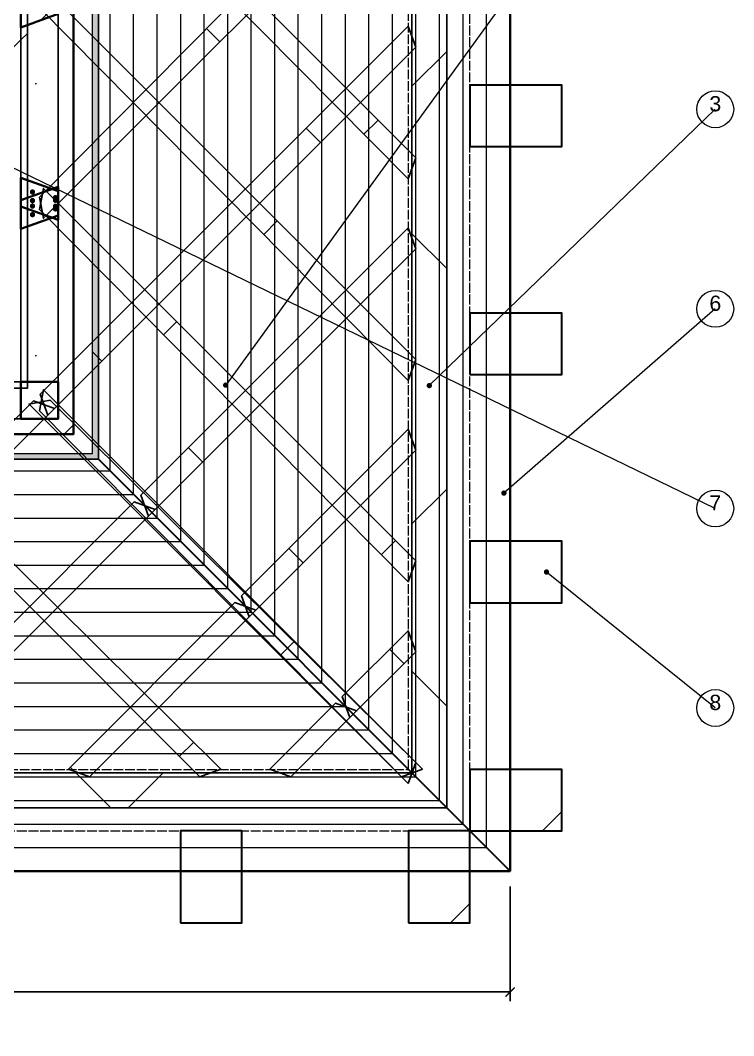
# Model space of a CAD drawing. Header units: millimetres. Extents: x 0 to 157867, y -2 to 14466.
# Drawn here: x 111957 to 116607, y -2 to 6613 of the extents above; entities that cross this region are included whole.
import ezdxf
from ezdxf.enums import TextEntityAlignment as Align

# ---------------------------------------------------------------- set-up
doc = ezdxf.new("R2010")
doc.units = ezdxf.units.MM
doc.linetypes.add('DASHED', pattern=[1.524, 1.27, -0.254])
for name, color, linetype, lineweight in [('ANNOTATION', 4, 'CONTINUOUS', 18), ('CLADDING', 7, 'Continuous', 9), ('DIMS', 3, 'CONTINUOUS', 18), ('HATCH-CAST', 7, 'CONTINUOUS', 9), ('HATCH-INSULATION', 7, 'Continuous', 9), ('HATCH-PRINTED', 7, 'CONTINUOUS', 9), ('HIDDEN-AXIS', 8, 'DASHED', 18), ('LINES', 7, 'CONTINUOUS', 25), ('OUTLINE-CUT', 7, 'CONTINUOUS', 50), ('OUTLINE-FINE', 7, 'CONTINUOUS', 25)]:
    doc.layers.add(name, color=color, linetype=linetype, lineweight=lineweight)
doc.styles.get("Standard").update_dxf_attribs({"font": 'arial.ttf'})
doc.dimstyles.new('PYR-1-50', dxfattribs={"dimscale": 50, "dimtxt": 1.8, "dimasz": 1.2, "dimexe": 1.2, "dimexo": 0.8, "dimgap": 0.6, "dimtad": 1, "dimdec": 0, "dimtxsty": 'Standard', "dimblk": 'ARCHTICK', "dimcen": 2.5, "dimclrd": 3, "dimclre": 3, "dimclrt": 7, "dimazin": 3, "dimtfac": 1, "dimtmove": 0, "dimatfit": 3})
pattern_1 = [(45, (0, 0), (-1425.35, 1425.35), [])]
pattern_2 = [(45, (0, 0), (-1425.35, 1425.35), []), (135, (0, 0), (-1425.35, -1425.35), [])]
pattern_3 = [(0, (0, 0), (442.9134, 885.827), [0, -885.827])]

# ---------------------------------------------------------------- blocks, each defined once
blk = doc.blocks.new('_ARCHTICK')
at = {"color": 0, "linetype": 'BYBLOCK', "const_width": 0.15}
blk.add_lwpolyline([(-0.5, -0.5), (0.5, 0.5)], dxfattribs=at)

msp = doc.modelspace()

# ---------------------------------------------------------------- hatches: boundary and pattern name
at = {"layer": 'ANNOTATION', "ltscale": 50}
h = msp.add_hatch(color=7, dxfattribs=at)
h.dxf.hatch_style = 1
edge = h.paths.add_edge_path()
edge.add_arc((113296.1, 4236.4), 17.5, 0, 360)
h = msp.add_hatch(color=7, dxfattribs=at)
h.dxf.hatch_style = 1
edge = h.paths.add_edge_path()
edge.add_arc((114623.1, 4233.1), 17.5, 0, 360)
h = msp.add_hatch(color=7, dxfattribs=at)
h.dxf.hatch_style = 1
edge = h.paths.add_edge_path()
edge.add_arc((115109.4, 3533.1), 17.5, 0, 360)
h = msp.add_hatch(color=7, dxfattribs=at)
h.dxf.hatch_style = 1
edge = h.paths.add_edge_path()
edge.add_arc((115386.9, 3018.8), 17.5, 0, 360)
at = {"layer": 'CLADDING', "ltscale": 50}
h = msp.add_hatch(color=7, dxfattribs=at)
h.dxf.hatch_style = 1
h.paths.add_polyline_path([(112466.1, 9712.3), (112466.1, 3753.9), (106507.7, 3753.9), (106507.7, 9712.3)])
h.paths.add_polyline_path([(112428.6, 9674.8), (106545.2, 9674.8), (106545.2, 3791.4), (112428.6, 3791.4)])
at = {"layer": 'HATCH-CAST', "ltscale": 50}
h = msp.add_hatch(dxfattribs=at)
h.set_pattern_fill('ANSI37', scale=25.19685)
h.set_pattern_definition(pattern_2)
h.paths.add_polyline_path([(114736.9, 11983.1), (114736.9, 1483.1), (104236.9, 1483.1), (104236.9, 11983.1)])
h.paths.add_polyline_path([(104464.4, 7724.6), (104464.4, 7054.1), (104439.4, 7029.1), (104464.4, 6960.6), (104464.4, 6505.6), (104439.4, 6437.1), (104464.4, 6412.1), (104464.4, 5741.6), (104439.4, 5716.6), (104464.4, 5648.1), (104464.4, 5193.1), (104439.4, 5124.6), (104464.4, 5099.6), (104464.4, 4429.1), (104439.4, 4404.1), (104464.4, 4335.6), (104464.4, 3880.6), (104439.4, 3812.1), (104464.4, 3787.1), (104464.4, 3116.6), (104439.4, 3091.6), (104464.4, 3023.1), (104464.4, 2568.1), (104439.4, 2499.6), (104464.4, 2474.6), (104464.4, 1804.1), (104439.4, 1779.1), (104439.5, 1778.7), (104395.9, 1735.6), (104464.4, 1710.6), (104489.4, 1642.1), (104532.5, 1685.7), (104532.9, 1685.6), (104557.9, 1710.6), (105228.4, 1710.6), (105253.4, 1685.6), (105321.9, 1710.6), (105776.9, 1710.6), (105845.4, 1685.6), (105870.4, 1710.6), (106540.9, 1710.6), (106565.9, 1685.6), (106634.4, 1710.6), (107089.4, 1710.6), (107157.9, 1685.6), (107182.9, 1710.6), (107853.4, 1710.6), (107878.4, 1685.6), (107946.9, 1710.6), (108401.9, 1710.6), (108470.4, 1685.6), (108495.4, 1710.6), (109165.9, 1710.6), (109190.9, 1685.6), (109259.4, 1710.6), (109714.4, 1710.6), (109782.9, 1685.6), (109807.9, 1710.6), (110478.4, 1710.6), (110503.4, 1685.6), (110571.9, 1710.6), (111026.9, 1710.6), (111095.4, 1685.6), (111120.4, 1710.6), (111790.9, 1710.6), (111815.9, 1685.6), (111884.4, 1710.6), (112339.4, 1710.6), (112407.9, 1685.6), (112432.9, 1710.6), (113103.4, 1710.6), (113128.4, 1685.6), (113196.9, 1710.6), (113651.9, 1710.6), (113720.4, 1685.6), (113745.4, 1710.6), (114415.9, 1710.6), (114440.9, 1685.6), (114441.2, 1685.7), (114484.4, 1642.1), (114509.4, 1710.6), (114577.9, 1735.6), (114534.3, 1778.7), (114534.4, 1779.1), (114509.4, 1804.1), (114509.4, 2474.6), (114534.4, 2499.6), (114509.4, 2568.1), (114509.4, 3023.1), (114534.4, 3091.6), (114509.4, 3116.6), (114509.4, 3787.1), (114534.4, 3812.1), (114509.4, 3880.6), (114509.4, 4335.6), (114534.4, 4404.1), (114509.4, 4429.1), (114509.4, 5099.6), (114534.4, 5124.6), (114509.4, 5193.1), (114509.4, 5648.1), (114534.4, 5716.6), (114509.4, 5741.6), (114509.4, 6412.1), (114534.4, 6437.1), (114509.4, 6505.6), (114509.4, 6960.6), (114534.4, 7029.1), (114509.4, 7054.1), (114509.4, 7724.6), (114534.4, 7749.6), (114509.4, 7818.1), (114509.4, 8273.1), (114534.4, 8341.6), (114509.4, 8366.6), (114509.4, 9037.1), (114534.4, 9062.1), (114509.4, 9130.6), (114509.4, 9585.6), (114534.4, 9654.1), (114509.4, 9679.1), (114509.4, 10349.6), (114534.4, 10374.6), (114509.4, 10443.1), (114509.4, 10898.1), (114534.4, 10966.6), (114509.4, 10991.6), (114509.4, 11662.1), (114534.4, 11687.1), (114534.3, 11687.5), (114577.9, 11730.6), (114509.4, 11755.6), (114484.4, 11824.1), (114441.2, 11780.5), (114440.9, 11780.6), (114415.9, 11755.6), (113745.4, 11755.6), (113720.4, 11780.6), (113651.9, 11755.6), (113196.9, 11755.6), (113128.4, 11780.6), (113103.4, 11755.6), (112432.9, 11755.6), (112407.9, 11780.6), (112339.4, 11755.6), (111884.4, 11755.6), (111815.9, 11780.6), (111790.9, 11755.6), (111120.4, 11755.6), (111095.4, 11780.6), (111026.9, 11755.6), (110571.9, 11755.6), (110503.4, 11780.6), (110478.4, 11755.6), (109807.9, 11755.6), (109782.9, 11780.6), (109714.4, 11755.6), (109259.4, 11755.6), (109190.9, 11780.6), (109165.9, 11755.6), (108495.4, 11755.6), (108470.4, 11780.6), (108401.9, 11755.6), (107946.9, 11755.6), (107878.4, 11780.6), (107853.4, 11755.6), (107182.9, 11755.6), (107157.9, 11780.6), (107089.4, 11755.6), (106634.4, 11755.6), (106565.9, 11780.6), (106540.9, 11755.6), (105870.4, 11755.6), (105845.4, 11780.6), (105776.9, 11755.6), (105321.9, 11755.6), (105253.4, 11780.6), (105228.4, 11755.6), (104557.9, 11755.6), (104532.9, 11780.6), (104532.5, 11780.5), (104489.4, 11824.1), (104464.4, 11755.6), (104395.9, 11730.6), (104439.5, 11687.5), (104439.4, 11687.1), (104464.4, 11662.1), (104464.4, 10991.6), (104439.4, 10966.6), (104464.4, 10898.1), (104464.4, 10443.1), (104439.4, 10374.6), (104464.4, 10349.6), (104464.4, 9679.1), (104439.4, 9654.1), (104464.4, 9585.6), (104464.4, 9130.6), (104439.4, 9062.1), (104464.4, 9037.1), (104464.4, 8366.6), (104439.4, 8341.6), (104464.4, 8273.1), (104464.4, 7818.1), (104439.4, 7749.6)])
h = msp.add_hatch(dxfattribs=at)
h.set_pattern_fill('ANSI37', scale=25.19685)
h.set_pattern_definition(pattern_2)
h.paths.add_polyline_path([(113989.7, 7386.8), (114080.6, 7295.9), (112428.6, 5643.8), (112428.6, 5809.3)])
h = msp.add_hatch(dxfattribs=at)
h.set_pattern_fill('ANSI37', scale=25.19685)
h.set_pattern_definition(pattern_2)
h.paths.add_polyline_path([(112203.6, 6841.2), (112203.6, 6654.3), (111961.9, 6566.6), (111961.9, 6753.6)])
h = msp.add_hatch(dxfattribs=at)
h.set_pattern_fill('ANSI37', scale=25.19685)
h.set_pattern_definition(pattern_2)
h.paths.add_polyline_path([(114080.6, 6170.3), (113989.7, 6079.4), (113429.9, 6645.1), (113517.9, 6733.1)])
h = msp.add_hatch(dxfattribs=at)
h.set_pattern_fill('ANSI37', scale=25.19685)
h.set_pattern_definition(pattern_2)
h.paths.add_polyline_path([(114484.4, 6574.1), (114534.4, 6437.1), (112428.6, 4331.3), (112428.6, 4518.2)])
h = msp.add_hatch(dxfattribs=at)
h.set_pattern_fill('ANSI37', scale=25.19685)
h.set_pattern_definition(pattern_2)
h.paths.add_polyline_path([(112777, 6161.4), (112693.3, 6076.8), (112428.6, 6344.4), (112428.6, 6509.9)])
h = msp.add_hatch(dxfattribs=at)
h.set_pattern_fill('ANSI37', scale=25.19685)
h.set_pattern_definition(pattern_2)
h.paths.add_polyline_path([(113424.4, 5514.1), (113336.9, 5426.6), (112777, 5992.3), (112861.6, 6076.8)])
h = msp.add_hatch(dxfattribs=at)
h.set_pattern_fill('ANSI37', scale=25.19685)
h.set_pattern_definition(pattern_2)
h.paths.add_polyline_path([(114174.1, 6076.8), (114534.4, 5716.6), (114484.4, 5579.6), (114082.7, 5985.5)])
h = msp.add_hatch(dxfattribs=at)
h.set_pattern_fill('ANSI37', scale=25.19685)
h.set_pattern_definition(pattern_2)
h.paths.add_polyline_path([(112163.2, 5514.1), (111961.9, 5441.1), (111961.9, 5587)])
h = msp.add_hatch(dxfattribs=at)
h.set_pattern_fill('ANSI37', scale=25.19685)
h.set_pattern_definition(pattern_2)
h.paths.add_polyline_path([(111961.9, 5254.1), (111961.9, 5441.1), (112203.6, 5528.7), (112203.6, 5341.8)])
h = msp.add_hatch(dxfattribs=at)
h.set_pattern_fill('ANSI37', scale=25.19685)
h.set_pattern_definition(pattern_2)
h.paths.add_polyline_path([(114080.6, 4857.8), (113989.7, 4766.9), (113429.9, 5332.6), (113517.9, 5420.6)])
h = msp.add_hatch(dxfattribs=at)
h.set_pattern_fill('ANSI37', scale=25.19685)
h.set_pattern_definition(pattern_2)
h.paths.add_polyline_path([(112163.2, 5327.1), (112203.6, 5341.8), (112203.6, 5312.5)])
h = msp.add_hatch(dxfattribs=at)
h.set_pattern_fill('ANSI37', scale=25.19685)
h.set_pattern_definition(pattern_2)
h.paths.add_polyline_path([(112743.1, 3520.3), (114484.4, 5261.6), (114534.4, 5124.6), (112793.1, 3383.4)])
h = msp.add_hatch(dxfattribs=at)
h.set_pattern_fill('ANSI37', scale=25.19685)
h.set_pattern_definition(pattern_2)
h.paths.add_polyline_path([(112768.1, 4857.8), (112684, 4773.7), (112428.6, 5031.9), (112428.6, 5197.4)])
h = msp.add_hatch(dxfattribs=at)
h.set_pattern_fill('ANSI37', scale=25.19685)
h.set_pattern_definition(pattern_2)
h.paths.add_polyline_path([(113424.4, 4201.6), (113336.9, 4114.1), (112777, 4679.8), (112861.6, 4764.3)])
h = msp.add_hatch(dxfattribs=at)
h.set_pattern_fill('ANSI37', scale=25.19685)
h.set_pattern_definition(pattern_2)
h.paths.add_polyline_path([(114174.1, 4764.3), (114534.4, 4404.1), (114484.4, 4267.1), (114082.7, 4673)])
h = msp.add_hatch(dxfattribs=at)
h.set_pattern_fill('ANSI37', scale=25.19685)
h.set_pattern_definition(pattern_2)
h.paths.add_polyline_path([(112203.6, 4258.1), (112203.6, 4016.4), (111961.9, 4016.4), (111961.9, 4258.1)])
h = msp.add_hatch(dxfattribs=at)
h.set_pattern_fill('ANSI37', scale=25.19685)
h.set_pattern_definition(pattern_2)
h.paths.add_polyline_path([(114080.6, 3545.3), (113989.7, 3454.4), (113429.9, 4020.1), (113517.9, 4108.1)])
h = msp.add_hatch(dxfattribs=at)
h.set_pattern_fill('ANSI37', scale=25.19685)
h.set_pattern_definition(pattern_2)
h.paths.add_polyline_path([(113399.4, 2864.1), (114484.4, 3949.1), (114534.4, 3812.1), (113449.4, 2727.1)])
h = msp.add_hatch(dxfattribs=at)
h.set_pattern_fill('ANSI37', scale=25.19685)
h.set_pattern_definition(pattern_2)
h.paths.add_polyline_path([(112699.7, 3476.8), (112674.7, 3451.8), (112335.1, 3791.4), (112428.6, 3791.4), (112428.6, 3862.8), (112758.8, 3535.9), (112743.1, 3520.3), (112768.1, 3451.8)])
h = msp.add_hatch(dxfattribs=at)
h.set_pattern_fill('ANSI37', scale=25.19685)
h.set_pattern_definition(pattern_2)
h.paths.add_polyline_path([(112428.6, 3862.8), (112428.6, 3884.9), (112768.1, 3545.3), (112758.8, 3535.9)])
h = msp.add_hatch(dxfattribs=at)
h.set_pattern_fill('ANSI37', scale=25.19685)
h.set_pattern_definition(pattern_2)
h.paths.add_polyline_path([(112768.1, 3451.8), (112793.1, 3383.4), (111095.4, 1685.6), (110958.4, 1735.6), (112699.7, 3476.8)])
h = msp.add_hatch(dxfattribs=at)
h.set_pattern_fill('ANSI37', scale=25.19685)
h.set_pattern_definition(pattern_2)
h.paths.add_polyline_path([(111455.6, 3358.4), (111540.2, 3443), (112105.9, 2883.1), (112018.4, 2795.6)])
h = msp.add_hatch(dxfattribs=at)
h.set_pattern_fill('ANSI37', scale=25.19685)
h.set_pattern_definition(pattern_2)
h.paths.add_polyline_path([(113399.4, 2864.1), (113424.4, 2795.6), (113355.9, 2820.6), (113330.9, 2795.6), (112768.1, 3358.4), (112793.1, 3383.4), (112836.6, 3426.8), (112852.7, 3443), (113418.4, 2883.1)])
h = msp.add_hatch(dxfattribs=at)
h.set_pattern_fill('ANSI37', scale=25.19685)
h.set_pattern_definition(pattern_2)
h.paths.add_polyline_path([(112852.7, 3443), (112861.6, 3451.8), (113424.4, 2889.1), (113418.4, 2883.1)])
h = msp.add_hatch(dxfattribs=at)
h.set_pattern_fill('ANSI37', scale=25.19685)
h.set_pattern_definition(pattern_2)
h.paths.add_polyline_path([(114174.1, 3451.8), (114534.4, 3091.6), (114484.4, 2954.6), (114082.7, 3360.5)])
h = msp.add_hatch(dxfattribs=at)
h.set_pattern_fill('ANSI37', scale=25.19685)
h.set_pattern_definition(pattern_2)
h.paths.add_polyline_path([(112111.9, 2702.1), (112199.9, 2790.1), (112765.6, 2230.2), (112674.7, 2139.3)])
h = msp.add_hatch(dxfattribs=at)
h.set_pattern_fill('ANSI37', scale=25.19685)
h.set_pattern_definition(pattern_2)
h.paths.add_polyline_path([(112407.9, 1685.6), (112270.9, 1735.6), (113355.9, 2820.6), (113424.4, 2795.6), (113449.4, 2727.1)])
h = msp.add_hatch(dxfattribs=at)
h.set_pattern_fill('ANSI37', scale=25.19685)
h.set_pattern_definition(pattern_2)
h.paths.add_polyline_path([(113424.4, 2702.1), (113449.4, 2727.1), (113492.9, 2770.6), (113512.4, 2790.1), (114078.1, 2230.2), (114055.6, 2207.8), (114080.6, 2139.3), (114012.2, 2164.3), (113987.2, 2139.3)])
h = msp.add_hatch(dxfattribs=at)
h.set_pattern_fill('ANSI37', scale=25.19685)
h.set_pattern_definition(pattern_2)
h.paths.add_polyline_path([(113512.4, 2790.1), (113517.9, 2795.6), (114080.6, 2232.8), (114078.1, 2230.2)])
h = msp.add_hatch(dxfattribs=at)
h.set_pattern_fill('ANSI37', scale=25.19685)
h.set_pattern_definition(pattern_2)
h.paths.add_polyline_path([(114055.6, 2207.8), (114484.4, 2636.6), (114534.4, 2499.6), (114105.6, 2070.9)])
h = msp.add_hatch(dxfattribs=at)
h.set_pattern_fill('ANSI37', scale=25.19685)
h.set_pattern_definition(pattern_2)
h.paths.add_polyline_path([(113128.4, 1685.6), (112768.1, 2045.9), (112859.5, 2137.3), (113265.4, 1735.6)])
h = msp.add_hatch(dxfattribs=at)
h.set_pattern_fill('ANSI37', scale=25.19685)
h.set_pattern_definition(pattern_2)
h.paths.add_polyline_path([(114012.2, 2164.3), (114080.6, 2139.3), (114105.6, 2070.9), (113720.4, 1685.6), (113583.4, 1735.6)])
h = msp.add_hatch(dxfattribs=at)
h.set_pattern_fill('ANSI37', scale=25.19685)
h.set_pattern_definition(pattern_2)
h.paths.add_polyline_path([(114149.1, 2114.3), (114172, 2137.3), (114577.9, 1735.6), (114440.9, 1685.6), (114080.6, 2045.9), (114105.6, 2070.9)])
h = msp.add_hatch(dxfattribs=at)
h.set_pattern_fill('ANSI37', scale=25.19685)
h.set_pattern_definition(pattern_2)
h.paths.add_polyline_path([(114172, 2137.3), (114174.1, 2139.3), (114534.4, 1779.1), (114534.3, 1778.7)])
h = msp.add_hatch(dxfattribs=at)
h.set_pattern_fill('ANSI37', scale=25.19685)
h.set_pattern_definition(pattern_2)
h.paths.add_polyline_path([(114509.4, 1710.6), (114484.4, 1642.1), (114441.2, 1685.7)])
at = {"layer": 'HATCH-INSULATION', "ltscale": 50}
h = msp.add_hatch(dxfattribs=at)
h.set_pattern_fill('DOTS', scale=23.622047)
h.set_pattern_definition(pattern_3)
h.paths.add_polyline_path([(106545.2, 9674.8), (112428.6, 9674.8), (112428.6, 3791.4), (106545.2, 3791.4)])
h.paths.add_polyline_path([(112303.6, 3916.4), (112303.6, 9549.8), (106670.2, 9549.8), (106670.2, 3916.4)])
h = msp.add_hatch(dxfattribs=at)
h.set_pattern_fill('DOTS', scale=23.622047)
h.set_pattern_definition(pattern_3)
h.paths.add_polyline_path([(112003.6, 6581.8), (112163.2, 6639.6), (112203.6, 6625), (112203.6, 5528.7), (112163.2, 5514.1), (112003.6, 5571.9)])
h = msp.add_hatch(dxfattribs=at)
h.set_pattern_fill('DOTS', scale=23.622047)
h.set_pattern_definition(pattern_3)
h.paths.add_polyline_path([(112163.2, 5327.1), (112203.6, 5312.5), (112203.6, 4258.1), (112003.6, 4258.1), (112003.6, 5269.3)])
h = msp.add_hatch(dxfattribs=at)
h.set_pattern_fill('DOTS', scale=23.622047)
h.set_pattern_definition(pattern_3)
h.paths.add_polyline_path([(111961.9, 4016.4), (110907.5, 4016.4), (110892.9, 4056.8), (110950.7, 4216.4), (111961.9, 4216.4)])
at = {"layer": 'HATCH-PRINTED', "ltscale": 50}
h = msp.add_hatch(dxfattribs=at)
h.set_pattern_fill('ANSI31', scale=25.19685)
h.set_pattern_definition(pattern_1)
h.paths.add_polyline_path([(106670.2, 3916.4), (106670.2, 9549.8), (112303.6, 9549.8), (112303.6, 3916.4)])
h.paths.add_polyline_path([(110691.3, 9449.8), (109595, 9449.8), (109565.7, 9449.8), (109408.1, 9449.8), (109378.8, 9449.8), (108282.5, 9449.8), (108253.2, 9449.8), (108095.6, 9449.8), (108066.3, 9449.8), (107011.9, 9449.8), (106770.2, 9449.8), (106770.2, 9208.1), (106770.2, 8153.7), (106770.2, 8124.4), (106770.2, 7966.8), (106770.2, 7937.5), (106770.2, 6841.2), (106770.2, 6811.9), (106770.2, 6654.3), (106770.2, 6625), (106770.2, 5528.7), (106770.2, 5499.4), (106770.2, 5341.8), (106770.2, 5312.5), (106770.2, 4258.1), (106770.2, 4016.4), (107011.9, 4016.4), (108066.3, 4016.4), (108095.6, 4016.4), (108253.2, 4016.4), (108282.5, 4016.4), (109378.8, 4016.4), (109408.1, 4016.4), (109565.7, 4016.4), (109595, 4016.4), (110691.3, 4016.4), (110720.6, 4016.4), (110878.2, 4016.4), (110907.5, 4016.4), (111961.9, 4016.4), (112203.6, 4016.4), (112203.6, 4258.1), (112203.6, 5312.5), (112203.6, 5341.8), (112203.6, 5499.4), (112203.6, 5528.7), (112203.6, 6625), (112203.6, 6654.3), (112203.6, 6811.9), (112203.6, 6841.2), (112203.6, 7937.5), (112203.6, 7966.8), (112203.6, 8124.4), (112203.6, 8153.7), (112203.6, 9208.1), (112203.6, 9449.8), (111961.9, 9449.8), (110907.5, 9449.8), (110878.2, 9449.8), (110720.6, 9449.8)])
h = msp.add_hatch(dxfattribs=at)
h.set_pattern_fill('ANSI31', scale=25.19685)
h.set_pattern_definition(pattern_1)
h.paths.add_polyline_path([(111961.9, 8025.1), (111961.9, 7879.1), (111961.9, 6899.5), (111961.9, 6753.6), (111961.9, 6712.6), (111961.9, 6566.6), (111961.9, 5587), (111961.9, 5441.1), (111961.9, 5400.1), (111961.9, 5254.1), (111961.9, 4258.1), (110965.8, 4258.1), (110819.9, 4258.1), (110778.9, 4258.1), (110632.9, 4258.1), (109653.3, 4258.1), (109507.4, 4258.1), (109466.4, 4258.1), (109320.4, 4258.1), (108340.8, 4258.1), (108194.9, 4258.1), (108153.9, 4258.1), (108007.9, 4258.1), (107011.9, 4258.1), (107011.9, 5254.1), (107011.9, 5400.1), (107011.9, 5441.1), (107011.9, 5587), (107011.9, 6566.6), (107011.9, 6712.6), (107011.9, 6753.6), (107011.9, 6899.5), (107011.9, 7879.1), (107011.9, 8025.1), (107011.9, 8066.1), (107011.9, 8212), (107011.9, 9208.1), (108007.9, 9208.1), (108153.9, 9208.1), (108194.9, 9208.1), (108340.8, 9208.1), (109320.4, 9208.1), (109466.4, 9208.1), (109507.4, 9208.1), (109653.3, 9208.1), (110632.9, 9208.1), (110778.9, 9208.1), (110819.9, 9208.1), (110965.8, 9208.1), (111961.9, 9208.1), (111961.9, 8212), (111961.9, 8066.1)])
h.paths.add_polyline_path([(111861.9, 4358.1), (111861.9, 9108.1), (107111.9, 9108.1), (107111.9, 4358.1)])
h = msp.add_hatch(dxfattribs=at)
h.set_pattern_fill('ANSI31', scale=25.19685)
h.set_pattern_definition(pattern_1)
h.paths.add_polyline_path([(112003.6, 5571.9), (111961.9, 5587), (111961.9, 6566.6), (112003.6, 6581.8)])
h = msp.add_hatch(dxfattribs=at)
h.set_pattern_fill('ANSI31', scale=25.19685)
h.set_pattern_definition(pattern_1)
h.paths.add_polyline_path([(115149.4, 5790.2), (115149.4, 6190.2), (115486.9, 6190.2), (115486.9, 5790.2)])
h = msp.add_hatch(dxfattribs=at)
h.set_pattern_fill('ANSI31', scale=25.19685)
h.set_pattern_definition(pattern_1)
h.paths.add_polyline_path([(112003.6, 5269.3), (112003.6, 4258.1), (111961.9, 4258.1), (111961.9, 5254.1)])
h = msp.add_hatch(dxfattribs=at)
h.set_pattern_fill('ANSI31', scale=25.19685)
h.set_pattern_definition(pattern_1)
h.paths.add_polyline_path([(115149.4, 4304.5), (115149.4, 4704.5), (115486.9, 4704.5), (115486.9, 4304.5)])
h = msp.add_hatch(dxfattribs=at)
h.set_pattern_fill('ANSI31', scale=25.19685)
h.set_pattern_definition(pattern_1)
h.paths.add_polyline_path([(111961.9, 4216.4), (110950.7, 4216.4), (110965.8, 4258.1), (111961.9, 4258.1)])
h = msp.add_hatch(dxfattribs=at)
h.set_pattern_fill('ANSI31', scale=25.19685)
h.set_pattern_definition(pattern_1)
h.paths.add_polyline_path([(115149.4, 2818.8), (115149.4, 3218.8), (115486.9, 3218.8), (115486.9, 2818.8)])
h = msp.add_hatch(dxfattribs=at)
h.set_pattern_fill('ANSI31', scale=25.19685)
h.set_pattern_definition(pattern_1)
h.paths.add_polyline_path([(115149.4, 1333.1), (115149.4, 1733.1), (115486.9, 1733.1), (115486.9, 1333.1)])
h = msp.add_hatch(dxfattribs=at)
h.set_pattern_fill('ANSI31', scale=25.19685)
h.set_pattern_definition(pattern_1)
h.paths.add_polyline_path([(113401.2, 1070.6), (113401.2, 733.1), (113001.2, 733.1), (113001.2, 1070.6)])
h = msp.add_hatch(dxfattribs=at)
h.set_pattern_fill('ANSI31', scale=25.19685)
h.set_pattern_definition(pattern_1)
h.paths.add_polyline_path([(114886.9, 1070.6), (114886.9, 733.1), (114486.9, 733.1), (114486.9, 1070.6)])
at = {"layer": 'LINES', "ltscale": 50}
h = msp.add_hatch(color=7, dxfattribs=at)
h.dxf.hatch_style = 1
edge = h.paths.add_edge_path()
edge.add_arc((112036.9, 5494.4), 17.5, 0, 360)
h = msp.add_hatch(color=7, dxfattribs=at)
h.dxf.hatch_style = 1
edge = h.paths.add_edge_path()
edge.add_arc((112036.9, 5438.4), 17.5, 0, 360)
h = msp.add_hatch(color=7, dxfattribs=at)
h.dxf.hatch_style = 1
edge = h.paths.add_edge_path()
edge.add_arc((112186.9, 5457.2), 17.5, 0, 360)
h = msp.add_hatch(color=7, dxfattribs=at)
h.dxf.hatch_style = 1
edge = h.paths.add_edge_path()
edge.add_arc((112186.9, 5440), 17.5, 0, 360)
h = msp.add_hatch(color=7, dxfattribs=at)
h.dxf.hatch_style = 1
edge = h.paths.add_edge_path()
edge.add_arc((112036.9, 5402.8), 17.5, 0, 360)
h = msp.add_hatch(color=7, dxfattribs=at)
h.dxf.hatch_style = 1
edge = h.paths.add_edge_path()
edge.add_arc((112036.9, 5346.8), 17.5, 0, 360)
h = msp.add_hatch(color=7, dxfattribs=at)
h.dxf.hatch_style = 1
edge = h.paths.add_edge_path()
edge.add_arc((112186.9, 5401.2), 17.5, 0, 360)
h = msp.add_hatch(color=7, dxfattribs=at)
h.dxf.hatch_style = 1
edge = h.paths.add_edge_path()
edge.add_arc((112186.9, 5384), 17.5, 0, 360)

# ---------------------------------------------------------------- linework, layer by layer
at = {"layer": 'ANNOTATION', "lineweight": 20, "ltscale": 50}
for points in [[(116486.9, 8633.1), (113296.1, 4236.4)], [(116486.9, 3433.1), (109986.9, 6583.1)], [(116486.9, 6033.1), (114623.1, 4233.1)], [(116486.9, 4733.1), (115109.4, 3533.1)], [(116486.9, 2133.1), (115386.9, 3018.8)]]:
    msp.add_lwpolyline(points, dxfattribs=at)
at = {"layer": 'ANNOTATION', "lineweight": 18, "ltscale": 50}
for centre in [(116486.9, 6033.1), (116486.9, 4733.1), (116486.9, 3433.1), (116486.9, 2133.1)]:
    msp.add_circle(centre, 120, dxfattribs=at)
at = {"layer": 'HIDDEN-AXIS', "linetype": 'DASHED', "lineweight": 15, "ltscale": 50}
for points in [[(104086.9, 1333.1), (114886.9, 1333.1), (114886.9, 12133.1), (104086.9, 12133.1), (104086.9, 1333.1)], [(104486.9, 1733.1), (114486.9, 1733.1), (114486.9, 11733.1), (104486.9, 11733.1), (104486.9, 1733.1)]]:
    msp.add_lwpolyline(points, dxfattribs=at)
at = {"layer": 'LINES', "lineweight": 35, "ltscale": 50}
msp.add_lwpolyline([(115149.4, 1070.6), (112466.1, 3753.9)], dxfattribs=at)
at = {"layer": 'OUTLINE-CUT', "lineweight": 40, "ltscale": 50}
for points in [[(103824.4, 1070.6), (115149.4, 1070.6), (115149.4, 12395.6), (103824.4, 12395.6)], [(106670.2, 3916.4), (112303.6, 3916.4), (112303.6, 9549.8), (106670.2, 9549.8)], [(111961.9, 6566.7), (112203.6, 6654.3), (112203.6, 6841.2), (111961.9, 6753.6)], [(111961.9, 5400.1), (112203.6, 5312.5), (112203.6, 5499.4), (111961.9, 5587)], [(111961.9, 5254.2), (112203.6, 5341.8), (112203.6, 5528.7), (111961.9, 5441.1)], [(111961.9, 4258.1), (112203.6, 4258.1), (112203.6, 4016.4), (111961.9, 4016.4)]]:
    msp.add_lwpolyline(points, close=True, dxfattribs=at)
at = {"layer": 'OUTLINE-FINE', "lineweight": 0, "ltscale": 50}
for points in [[(103977.7, 1223.9), (114996.1, 1223.9), (114996.1, 12242.3), (103977.7, 12242.3)], [(104131.1, 1377.3), (114842.7, 1377.3), (114842.7, 12088.9), (104131.1, 12088.9)], [(104284.4, 1530.6), (114689.4, 1530.6), (114689.4, 11935.6), (104284.4, 11935.6)], [(104437.7, 1683.9), (114536.1, 1683.9), (114536.1, 11782.3), (104437.7, 11782.3)], [(104591.1, 1837.3), (114382.7, 1837.3), (114382.7, 11628.9), (104591.1, 11628.9)], [(104744.4, 1990.6), (114229.4, 1990.6), (114229.4, 11475.6), (104744.4, 11475.6)], [(104897.7, 2143.9), (114076.1, 2143.9), (114076.1, 11322.3), (104897.7, 11322.3)], [(105051.1, 2297.3), (113922.7, 2297.3), (113922.7, 11168.9), (105051.1, 11168.9)], [(105204.4, 2450.6), (113769.4, 2450.6), (113769.4, 11015.6), (105204.4, 11015.6)], [(105357.7, 2603.9), (113616.1, 2603.9), (113616.1, 10862.3), (105357.7, 10862.3)], [(105511.1, 2757.3), (113462.7, 2757.3), (113462.7, 10708.9), (105511.1, 10708.9)], [(105664.4, 2910.6), (113309.4, 2910.6), (113309.4, 10555.6), (105664.4, 10555.6)], [(105817.7, 3063.9), (113156.1, 3063.9), (113156.1, 10402.3), (105817.7, 10402.3)], [(105971.1, 3217.3), (113002.7, 3217.3), (113002.7, 10248.9), (105971.1, 10248.9)], [(106124.4, 3370.6), (112849.4, 3370.6), (112849.4, 10095.6), (106124.4, 10095.6)], [(106277.7, 3523.9), (112696.1, 3523.9), (112696.1, 9942.3), (106277.7, 9942.3)], [(106431.1, 3677.3), (112542.7, 3677.3), (112542.7, 9788.9), (106431.1, 9788.9)]]:
    msp.add_lwpolyline(points, close=True, dxfattribs=at)
at = {"layer": 'OUTLINE-FINE', "lineweight": 30, "ltscale": 50}
for points in [[(104236.9, 1483.1), (114736.9, 1483.1), (114736.9, 11983.1), (104236.9, 11983.1)], [(104464.4, 1710.6), (114509.4, 1710.6), (114509.4, 11755.6), (104464.4, 11755.6)], [(106507.7, 3753.9), (112466.1, 3753.9), (112466.1, 9712.3), (106507.7, 9712.3)], [(106770.2, 4016.4), (112203.6, 4016.4), (112203.6, 9449.8), (106770.2, 9449.8)], [(114484.4, 5579.6), (112082.7, 8006.3), (112107.7, 8143.2), (114534.4, 5716.6)], [(114534.4, 7749.6), (112107.7, 5323), (112082.7, 5459.9), (114484.4, 7886.6)], [(114484.4, 4267.1), (112082.7, 6693.8), (112107.7, 6830.7), (114534.4, 4404.1)], [(114534.4, 6437.1), (112136.9, 4039.6), (112086.9, 4176.6), (114484.4, 6574.1)], [(114484.4, 2954.6), (112082.7, 5381.3), (112107.7, 5518.2), (114534.4, 3091.6)], [(114534.4, 5124.6), (112793.1, 3383.4), (112743.2, 3520.3), (114484.4, 5261.6)], [(114484.4, 1642.1), (112082.7, 4068.8), (112107.7, 4205.7), (114534.4, 1779.1)], [(109645.9, 1735.6), (112043.4, 4133.1), (112180.4, 4083.1), (109782.9, 1685.6)], [(113128.4, 1685.6), (110701.8, 4112.3), (110838.7, 4137.3), (113265.4, 1735.6)], [(114440.9, 1685.6), (112014.3, 4112.3), (112151.2, 4137.3), (114577.9, 1735.6)], [(114534.4, 3812.1), (113449.4, 2727.1), (113399.4, 2864.1), (114484.4, 3949.1)], [(110958.4, 1735.6), (112699.7, 3476.8), (112836.6, 3426.9), (111095.4, 1685.6)], [(112270.9, 1735.6), (113355.9, 2820.6), (113492.9, 2770.6), (112407.9, 1685.6)], [(114534.4, 2499.6), (114105.6, 2070.9), (114055.7, 2207.8), (114484.4, 2636.6)], [(113583.4, 1735.6), (114012.2, 2164.3), (114149.1, 2114.4), (113720.4, 1685.6)]]:
    msp.add_lwpolyline(points, close=True, dxfattribs=at)
at = {"layer": 'OUTLINE-FINE', "lineweight": 9, "ltscale": 50}
msp.add_lwpolyline([(106545.2, 3791.4), (112428.6, 3791.4), (112428.6, 9674.8), (106545.2, 9674.8)], close=True, dxfattribs=at)
at = {"layer": 'OUTLINE-FINE', "lineweight": 25, "ltscale": 50}
for points in [[(106970.2, 4216.4), (112003.6, 4216.4), (112003.6, 9249.8), (106970.2, 9249.8)], [(107011.9, 4258.1), (111961.9, 4258.1), (111961.9, 9208.1), (107011.9, 9208.1)]]:
    msp.add_lwpolyline(points, close=True, dxfattribs=at)
at = {"layer": 'OUTLINE-FINE', "lineweight": 35, "ltscale": 50}
for points in [[(114886.9, 5790.2), (115486.9, 5790.2), (115486.9, 6190.2), (114886.9, 6190.2)], [(114886.9, 4304.5), (115486.9, 4304.5), (115486.9, 4704.5), (114886.9, 4704.5)], [(114886.9, 2818.8), (115486.9, 2818.8), (115486.9, 3218.8), (114886.9, 3218.8)], [(114886.9, 1333.1), (115486.9, 1333.1), (115486.9, 1733.1), (114886.9, 1733.1)], [(113001.2, 733.1), (113401.2, 733.1), (113401.2, 1333.1), (113001.2, 1333.1)], [(114486.9, 733.1), (114886.9, 733.1), (114886.9, 1333.1), (114486.9, 1333.1)]]:
    msp.add_lwpolyline(points, close=True, dxfattribs=at)

# ---------------------------------------------------------------- texts
at = {"layer": 'ANNOTATION', "ltscale": 50}
for s, p in [('3', (116486.9, 5989.9)), ('6', (116486.9, 4689.9)), ('7', (116486.9, 3389.9)), ('8', (116486.9, 2089.9))]:
    msp.add_text(s, height=99.4, dxfattribs=at).set_placement(p, align=Align.BOTTOM_CENTER)

# ---------------------------------------------------------------- dimensions: what is measured, and where the dimension line sits
at = {"layer": 'DIMS'}
msp.add_linear_dim(base=(103824.4, 283.1), p1=(103824.4, 1010.6), p2=(115149.4, 1010.6), text='<> roof at the eave', dimstyle='PYR-1-50', dxfattribs=at).render()

doc.saveas('drawing.dxf')
